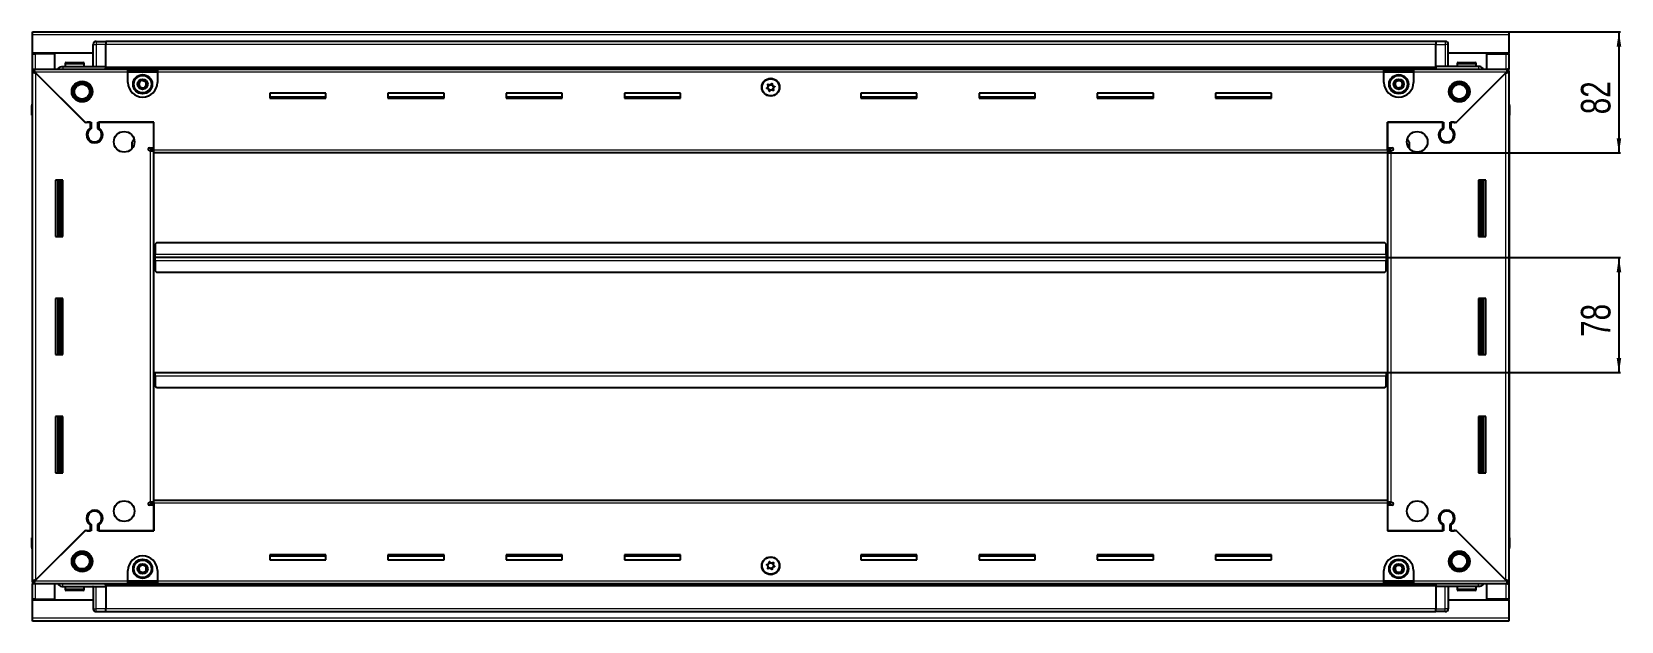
# Model space of a CAD drawing. Header units: millimetres. Extents: x 1415 to 5720, y -1019 to 1530.
# Drawn here: x 4644 to 5720, y 977 to 1376 of the extents above; entities that cross this region are included whole.
import ezdxf

# ---------------------------------------------------------------- set-up
doc = ezdxf.new("R2010")
doc.units = ezdxf.units.MM
doc.layers.add('FORMAT', color=7, linetype='Continuous')
doc.styles.add('SLDTEXTSTYLE0', font='TXT', dxfattribs={"width": 0.75})
doc.dimstyles.new('SLDDIMSTYLE0', dxfattribs={"dimtxt": 20, "dimasz": 10, "dimexe": 0, "dimexo": 0.0625, "dimgap": 5, "dimtad": 2, "dimdec": 1, "dimrnd": 1e-09, "dimzin": 12, "dimdsep": 46, "dimtxsty": 'SLDTEXTSTYLE0', "dimsah": 1, "dimcen": 0.09, "dimadec": 0, "dimazin": 3, "dimtfac": 1, "dimtofl": 0, "dimtmove": 0, "dimatfit": 3, "dimfxl": 0, "dimfrac": 2, "dimtolj": 1, "dimtzin": 12, "dimarcsym": 0})

# ---------------------------------------------------------------- blocks, each defined once
blk = doc.blocks.new('_D_6')
at = {"layer": 'FORMAT'}
for p, q in [((5643.6, 1375.8), (5719.1, 1375.8)), ((5718.1, 1375.8), (5718.1, 1293.8)), ((5561.6, 1293.8), (5719.1, 1293.8))]:
    blk.add_line(p, q, dxfattribs=at)
for points in [[(5718.1, 1375.8), (5716.6, 1365.8), (5719.7, 1365.8)], [(5718.1, 1293.8), (5719.7, 1303.8), (5716.6, 1303.8)]]:
    blk.add_solid(points, dxfattribs=at)
at = {"layer": 'FORMAT', "insert": (5692.4, 1320), "char_height": 20, "attachment_point": 1, "rotation": 90, "style": 'SLDTEXTSTYLE0'}
blk.add_mtext('82', dxfattribs=at)
blk = doc.blocks.new('_D_7')
at = {"layer": 'FORMAT'}
for p, q in [((5560.6, 1223.1), (5719.1, 1223.1)), ((5718.1, 1223.1), (5718.1, 1145.1)), ((5560.6, 1145.1), (5719.1, 1145.1))]:
    blk.add_line(p, q, dxfattribs=at)
for points in [[(5718.1, 1223.1), (5716.6, 1213.1), (5719.7, 1213.1)], [(5718.1, 1145.1), (5719.7, 1155.1), (5716.6, 1155.1)]]:
    blk.add_solid(points, dxfattribs=at)
at = {"layer": 'FORMAT', "insert": (5692.4, 1169.3), "char_height": 20, "attachment_point": 1, "rotation": 90, "style": 'SLDTEXTSTYLE0'}
blk.add_mtext('78', dxfattribs=at)

msp = doc.modelspace()

# ---------------------------------------------------------------- linework, layer by layer
at = {"color": 7, "linetype": 'Continuous', "lineweight": 25}
for p, q in [((4644.63, 1373.72), (4644.63, 1375.82)), ((4644.63, 1375.82), (5643.63, 1375.82)), ((4644.63, 1361.32), (4644.63, 1373.72)), ((4685.63, 1352.32), (4685.63, 1367.32)), ((4686.31, 1368.82), (4686.31, 1368.82)), ((4687.63, 1369.32), (4694.13, 1369.32)), ((4687.63, 1369.32), (4694.13, 1369.32)), ((4694.13, 1369.32), (4694.13, 1369.32)), ((4694.13, 1369.32), (4694.13, 1369.32)), ((4694.13, 1369.32), (4694.13, 1367.32)), ((5594.13, 1369.17), (4694.13, 1369.17)), ((4694.13, 1352.32), (4694.13, 1367.32)), ((5594.13, 1369.32), (5594.13, 1369.32)), ((5600.63, 1369.32), (5594.13, 1369.32)), ((5600.63, 1369.32), (5594.13, 1369.32)), ((5594.13, 1369.32), (5594.13, 1367.32)), ((5594.13, 1352.32), (5594.13, 1367.32)), ((5602.63, 1367.32), (5602.63, 1367.32)), ((5602.63, 1352.32), (5602.63, 1367.32)), ((5643.63, 1375.82), (5643.63, 1373.72)), ((5643.63, 1373.72), (5643.63, 1361.32)), ((4685.63, 1361.32), (4644.63, 1361.32)), ((4644.63, 1360.82), (4644.63, 1361.32)), ((4644.63, 1360.82), (4646.73, 1360.82)), ((4644.63, 1350.57), (4644.63, 1360.82)), ((4646.13, 1360.82), (4646.13, 1361.32)), ((4659.63, 1360.82), (4646.73, 1360.82)), ((4659.63, 1350.57), (4659.63, 1360.82)), ((5643.63, 1361.32), (5602.63, 1361.32)), ((5628.63, 1360.82), (5641.53, 1360.82)), ((5628.63, 1350.57), (5628.63, 1360.82)), ((5641.53, 1360.82), (5643.63, 1360.82)), ((5642.13, 1360.82), (5642.13, 1361.32)), ((5643.63, 1360.82), (5643.63, 1361.32)), ((5643.63, 1360.82), (5643.63, 1350.57)), ((4644.63, 1349.07), (4644.63, 1350.57)), ((4644.63, 1350.57), (4645.63, 1350.57)), ((4644.63, 1348.57), (4644.63, 1349.07)), ((4644.63, 1349.07), (4645.63, 1349.07)), ((4644.63, 1004.07), (4644.63, 1348.57)), ((4646.13, 1348.57), (4644.63, 1348.57)), ((4645.63, 1349.07), (4645.63, 1350.57)), ((4645.63, 1350.57), (4709.13, 1350.57)), ((4646.23, 1348.47), (4680.13, 1314.57)), ((4680.83, 1313.87), (4646.73, 1347.97)), ((4665.13, 1352.32), (4694.13, 1352.32)), ((4666.63, 1354.22), (4666.63, 1352.32)), ((4667.43, 1355.02), (4678.83, 1355.02)), ((4679.63, 1352.32), (4679.63, 1354.22)), ((4694.06, 1350.57), (4694.13, 1352.29)), ((4694.13, 1352.32), (4694.13, 1351.82)), ((4694.13, 1351.17), (5594.13, 1351.17)), ((4709.13, 1348.47), (4709.13, 1350.57)), ((4709.13, 1350.57), (4729.13, 1350.57)), ((4709.13, 1349.07), (4729.13, 1349.07)), ((4709.13, 1341.57), (4709.13, 1348.47)), ((4729.13, 1350.57), (5559.13, 1350.57)), ((4729.13, 1350.57), (4729.13, 1348.47)), ((4729.13, 1348.47), (4729.13, 1341.57)), ((5559.13, 1348.47), (5559.13, 1350.57)), ((5559.13, 1350.57), (5579.13, 1350.57)), ((5559.13, 1349.07), (5579.13, 1349.07)), ((5559.13, 1341.57), (5559.13, 1348.47)), ((5579.13, 1350.57), (5579.13, 1348.47)), ((5579.13, 1350.57), (5642.63, 1350.57)), ((5579.13, 1348.47), (5579.13, 1341.57)), ((5623.13, 1352.32), (5594.13, 1352.32)), ((5594.13, 1352.32), (5594.13, 1351.82)), ((5594.13, 1352.29), (5594.21, 1350.57)), ((5641.53, 1347.97), (5607.43, 1313.87)), ((5608.13, 1314.57), (5642.03, 1348.47)), ((5608.63, 1354.22), (5608.63, 1352.32)), ((5609.43, 1355.02), (5620.83, 1355.02)), ((5621.63, 1352.32), (5621.63, 1354.22)), ((5642.13, 1348.57), (5643.63, 1348.57)), ((5642.63, 1349.07), (5642.63, 1350.57)), ((5642.63, 1350.57), (5643.63, 1350.57)), ((5642.63, 1349.07), (5643.63, 1349.07)), ((5643.63, 1349.07), (5643.63, 1350.57)), ((5643.63, 1349.07), (5643.63, 1348.57)), ((5643.63, 1348.57), (5643.63, 1004.07)), ((4843.13, 1334.32), (4805.13, 1334.32)), ((4805.13, 1334.32), (4805.13, 1330.82)), ((4843.13, 1330.82), (4843.13, 1334.32)), ((4923.13, 1334.32), (4885.13, 1334.32)), ((4885.13, 1334.32), (4885.13, 1330.82)), ((4923.13, 1330.82), (4923.13, 1334.32)), ((5003.13, 1334.32), (4965.13, 1334.32)), ((4965.13, 1334.32), (4965.13, 1330.82)), ((5003.13, 1330.82), (5003.13, 1334.32)), ((5083.13, 1334.32), (5045.13, 1334.32)), ((5045.13, 1334.32), (5045.13, 1330.82)), ((5083.13, 1330.82), (5083.13, 1334.32)), ((5243.13, 1334.32), (5205.13, 1334.32)), ((5205.13, 1334.32), (5205.13, 1330.82)), ((5243.13, 1330.82), (5243.13, 1334.32)), ((5323.13, 1334.32), (5285.13, 1334.32)), ((5285.13, 1334.32), (5285.13, 1330.82)), ((5323.13, 1330.82), (5323.13, 1334.32)), ((5403.13, 1334.32), (5365.13, 1334.32)), ((5365.13, 1334.32), (5365.13, 1330.82)), ((5403.13, 1330.82), (5403.13, 1334.32)), ((5483.13, 1334.32), (5445.13, 1334.32)), ((5445.13, 1334.32), (5445.13, 1330.82)), ((5483.13, 1330.82), (5483.13, 1334.32)), ((4644.13, 1325.82), (4644.13, 1319.32)), ((4644.13, 1319.32), (4644.13, 1325.82)), ((4843.13, 1331.57), (4805.13, 1331.57)), ((4805.13, 1330.82), (4843.13, 1330.82)), ((4923.13, 1331.57), (4885.13, 1331.57)), ((4885.13, 1330.82), (4923.13, 1330.82)), ((5003.13, 1331.57), (4965.13, 1331.57)), ((4965.13, 1330.82), (5003.13, 1330.82)), ((5083.13, 1331.57), (5045.13, 1331.57)), ((5045.13, 1330.82), (5083.13, 1330.82)), ((5243.13, 1331.57), (5205.13, 1331.57)), ((5205.13, 1330.82), (5243.13, 1330.82)), ((5323.13, 1331.57), (5285.13, 1331.57)), ((5285.13, 1330.82), (5323.13, 1330.82)), ((5403.13, 1331.57), (5365.13, 1331.57)), ((5365.13, 1330.82), (5403.13, 1330.82)), ((5483.13, 1331.57), (5445.13, 1331.57)), ((5445.13, 1330.82), (5483.13, 1330.82)), ((5643.63, 1327.15), (5643.63, 1327.15)), ((5644.13, 1325.82), (5644.13, 1319.32)), ((5644.13, 1319.32), (5644.13, 1325.82)), ((4644.13, 1319.32), (4644.13, 1319.32)), ((4644.63, 1319.32), (4644.13, 1319.32)), ((4644.28, 1319.32), (4644.28, 1033.32)), ((4680.13, 1314.57), (4684.33, 1314.57)), ((4681.53, 1314.57), (4680.83, 1313.87)), ((4683.63, 1314.57), (4681.53, 1314.57)), ((4683.63, 1314.57), (4683.63, 1310.68)), ((4684.33, 1314.57), (4684.33, 1310.29)), ((4688.93, 1314.57), (4726.63, 1314.57)), ((4688.93, 1310.29), (4688.93, 1314.57)), ((4689.63, 1310.68), (4689.63, 1314.57)), ((4726.63, 1314.57), (4689.63, 1314.57)), ((4726.63, 1297.32), (4726.63, 1314.57)), ((4726.63, 1295.92), (4726.63, 1314.57)), ((5561.63, 1314.57), (5561.63, 1297.32)), ((5598.63, 1314.57), (5561.63, 1314.57)), ((5561.63, 1314.57), (5599.33, 1314.57)), ((5561.63, 1295.92), (5561.63, 1314.57)), ((5598.63, 1314.57), (5598.63, 1310.68)), ((5599.33, 1314.57), (5599.33, 1310.29)), ((5603.93, 1314.57), (5608.13, 1314.57)), ((5603.93, 1310.29), (5603.93, 1314.57)), ((5606.73, 1314.57), (5604.63, 1314.57)), ((5604.63, 1310.68), (5604.63, 1314.57)), ((5607.43, 1313.87), (5606.73, 1314.57)), ((5643.63, 1319.32), (5644.13, 1319.32)), ((5643.98, 1033.32), (5643.98, 1319.32)), ((5644.13, 1319.32), (5644.13, 1319.32)), ((5644.13, 1319.32), (5644.13, 1319.32)), ((4684.63, 1301.71), (4684.63, 1300.95)), ((4713.37, 1303.22), (4712.13, 1301.07)), ((5576.13, 1301.07), (5574.89, 1303.22)), ((5603.63, 1301.71), (5603.63, 1300.95)), ((4712.13, 1296.99), (4712.13, 1301.07)), ((4723.78, 1297.32), (4726.63, 1297.32)), ((4724.53, 1295.32), (4723.78, 1295.32)), ((4724.53, 1295.32), (4726.63, 1295.32)), ((4726.63, 1296.32), (4724.63, 1296.32)), ((4724.63, 1296.32), (4724.63, 1295.32)), ((4726.63, 1293.82), (4726.63, 1295.92)), ((4726.63, 1058.82), (4726.63, 1293.82)), ((5561.63, 1293.82), (4726.63, 1293.82)), ((5561.63, 1297.32), (5564.48, 1297.32)), ((5563.63, 1296.32), (5561.63, 1296.32)), ((5561.63, 1295.92), (5561.63, 1293.82)), ((5561.63, 1295.32), (5563.73, 1295.32)), ((5561.63, 1293.82), (5561.63, 1058.82)), ((5563.63, 1295.32), (5563.63, 1296.32)), ((5564.48, 1295.32), (5563.73, 1295.32)), ((5576.13, 1301.07), (5576.13, 1296.99)), ((4665.13, 1275.32), (4660.13, 1275.32)), ((4660.13, 1275.32), (4660.13, 1237.32)), ((4662.28, 1237.32), (4662.28, 1275.32)), ((4664.08, 1237.32), (4664.08, 1275.32)), ((4664.11, 1237.32), (4664.11, 1275.32)), ((4665.13, 1237.32), (4665.13, 1275.32)), ((5623.13, 1275.32), (5623.13, 1237.32)), ((5628.13, 1275.32), (5623.13, 1275.32)), ((5624.16, 1275.32), (5624.16, 1237.32)), ((5624.19, 1275.32), (5624.19, 1237.32)), ((5625.98, 1275.32), (5625.98, 1237.32)), ((5628.13, 1237.32), (5628.13, 1275.32)), ((4660.13, 1237.32), (4665.13, 1237.32)), ((5623.13, 1237.32), (5628.13, 1237.32)), ((4728.63, 1233.07), (4727.63, 1232.07)), ((4727.63, 1232.07), (4727.63, 1225.17)), ((5559.63, 1233.07), (4728.63, 1233.07)), ((5560.63, 1232.07), (5559.63, 1233.07)), ((5560.63, 1225.17), (5560.63, 1232.07)), ((4727.38, 1223.07), (4726.63, 1223.07)), ((4727.63, 1225.92), (4727.38, 1225.92)), ((4727.38, 1225.92), (4727.38, 1223.07)), ((4727.38, 1223.07), (4727.38, 1220.22)), ((4727.38, 1220.22), (4727.63, 1220.22)), ((4727.63, 1223.07), (4727.63, 1225.17)), ((5560.63, 1223.07), (4727.63, 1223.07)), ((4727.63, 1220.97), (4727.63, 1223.07)), ((4727.63, 1220.97), (4727.63, 1214.07)), ((5560.88, 1225.92), (5560.63, 1225.92)), ((5560.63, 1225.17), (5560.63, 1223.07)), ((5560.63, 1223.07), (5560.63, 1220.97)), ((5560.63, 1214.07), (5560.63, 1220.97)), ((5560.63, 1220.22), (5560.88, 1220.22)), ((5560.88, 1223.07), (5560.88, 1225.92)), ((5561.63, 1223.07), (5560.88, 1223.07)), ((5560.88, 1220.22), (5560.88, 1223.07)), ((4727.63, 1214.07), (4728.63, 1213.07)), ((4728.63, 1213.07), (5559.63, 1213.07)), ((5559.63, 1213.07), (5560.63, 1214.07)), ((4665.13, 1195.32), (4660.13, 1195.32)), ((4660.13, 1195.32), (4660.13, 1157.32)), ((4662.28, 1157.32), (4662.28, 1195.32)), ((4664.08, 1157.32), (4664.08, 1195.32)), ((4664.11, 1157.32), (4664.11, 1195.32)), ((4665.13, 1157.32), (4665.13, 1195.32)), ((5623.13, 1195.32), (5623.13, 1157.32)), ((5628.13, 1195.32), (5623.13, 1195.32)), ((5624.16, 1195.32), (5624.16, 1157.32)), ((5624.19, 1195.32), (5624.19, 1157.32)), ((5625.98, 1195.32), (5625.98, 1157.32)), ((5628.13, 1157.32), (5628.13, 1195.32)), ((4660.13, 1157.32), (4665.13, 1157.32)), ((5623.13, 1157.32), (5628.13, 1157.32)), ((4726.63, 1145.12), (4727.38, 1145.12)), ((4727.38, 1145.12), (4727.38, 1142.27)), ((4727.38, 1142.27), (4727.63, 1142.27)), ((4727.63, 1145.12), (5560.63, 1145.12)), ((4727.63, 1143.02), (4727.63, 1145.12)), ((4727.63, 1143.02), (4727.63, 1136.12)), ((5560.63, 1145.12), (5560.63, 1143.02)), ((5560.63, 1136.12), (5560.63, 1143.02)), ((5560.63, 1142.27), (5560.88, 1142.27)), ((5560.88, 1142.27), (5560.88, 1145.12)), ((5560.88, 1145.12), (5561.63, 1145.12)), ((4727.63, 1136.12), (4728.63, 1135.12)), ((4728.63, 1135.12), (5559.63, 1135.12)), ((5559.63, 1135.12), (5560.63, 1136.12)), ((4665.13, 1115.32), (4660.13, 1115.32)), ((4660.13, 1115.32), (4660.13, 1077.32)), ((4662.28, 1077.32), (4662.28, 1115.32)), ((4664.08, 1077.32), (4664.08, 1115.32)), ((4664.11, 1077.32), (4664.11, 1115.32)), ((4665.13, 1077.32), (4665.13, 1115.32)), ((5623.13, 1115.32), (5623.13, 1077.32)), ((5628.13, 1115.32), (5623.13, 1115.32)), ((5624.16, 1115.32), (5624.16, 1077.32)), ((5624.19, 1115.32), (5624.19, 1077.32)), ((5625.98, 1115.32), (5625.98, 1077.32)), ((5628.13, 1077.32), (5628.13, 1115.32)), ((4660.13, 1077.32), (4665.13, 1077.32)), ((5623.13, 1077.32), (5628.13, 1077.32)), ((4723.78, 1057.32), (4724.53, 1057.32)), ((4726.63, 1055.32), (4723.78, 1055.32)), ((4726.63, 1057.32), (4724.53, 1057.32)), ((4724.63, 1057.32), (4724.63, 1056.32)), ((4724.63, 1056.32), (4726.63, 1056.32)), ((4726.63, 1056.72), (4726.63, 1058.82)), ((4726.63, 1058.82), (5561.63, 1058.82)), ((4726.63, 1056.72), (4726.63, 1038.07)), ((4726.63, 1038.07), (4726.63, 1055.32)), ((5561.63, 1058.82), (5561.63, 1056.72)), ((5563.73, 1057.32), (5561.63, 1057.32)), ((5561.63, 1056.72), (5561.63, 1038.07)), ((5561.63, 1056.32), (5563.63, 1056.32)), ((5561.63, 1055.32), (5561.63, 1038.07)), ((5564.48, 1055.32), (5561.63, 1055.32)), ((5563.63, 1056.32), (5563.63, 1057.32)), ((5563.73, 1057.32), (5564.48, 1057.32)), ((4684.63, 1051.7), (4684.63, 1050.94)), ((5603.63, 1051.7), (5603.63, 1050.94)), ((4644.13, 1033.32), (4644.13, 1033.32)), ((4644.13, 1026.82), (4644.13, 1033.32)), ((4644.13, 1033.32), (4644.13, 1033.32)), ((4644.13, 1033.32), (4644.13, 1026.82)), ((4644.63, 1033.32), (4644.13, 1033.32)), ((4680.13, 1038.07), (4646.23, 1004.17)), ((4646.73, 1004.67), (4680.83, 1038.77)), ((4684.33, 1038.07), (4680.13, 1038.07)), ((4680.83, 1038.77), (4681.53, 1038.07)), ((4681.53, 1038.07), (4683.63, 1038.07)), ((4683.63, 1041.96), (4683.63, 1038.07)), ((4684.33, 1042.36), (4684.33, 1038.07)), ((4688.93, 1038.07), (4688.93, 1042.36)), ((4726.63, 1038.07), (4688.93, 1038.07)), ((4689.63, 1038.07), (4689.63, 1041.96)), ((4689.63, 1038.07), (4726.63, 1038.07)), ((5561.63, 1038.07), (5598.63, 1038.07)), ((5599.33, 1038.07), (5561.63, 1038.07)), ((5598.63, 1041.96), (5598.63, 1038.07)), ((5599.33, 1042.36), (5599.33, 1038.07)), ((5603.93, 1038.07), (5603.93, 1042.36)), ((5608.13, 1038.07), (5603.93, 1038.07)), ((5604.63, 1038.07), (5604.63, 1041.96)), ((5604.63, 1038.07), (5606.73, 1038.07)), ((5606.73, 1038.07), (5607.43, 1038.77)), ((5607.43, 1038.77), (5641.53, 1004.67)), ((5642.03, 1004.17), (5608.13, 1038.07)), ((5643.63, 1033.32), (5644.13, 1033.32)), ((5644.13, 1033.32), (5644.13, 1033.32)), ((5644.13, 1026.82), (5644.13, 1033.32)), ((5644.13, 1033.32), (5644.13, 1026.82)), ((4644.63, 1025.5), (4644.63, 1025.5)), ((4843.13, 1021.82), (4805.13, 1021.82)), ((4805.13, 1021.82), (4805.13, 1018.32)), ((4843.13, 1018.32), (4843.13, 1021.82)), ((4923.13, 1021.82), (4885.13, 1021.82)), ((4885.13, 1021.82), (4885.13, 1018.32)), ((4923.13, 1018.32), (4923.13, 1021.82)), ((5003.13, 1021.82), (4965.13, 1021.82)), ((4965.13, 1021.82), (4965.13, 1018.32)), ((5003.13, 1018.32), (5003.13, 1021.82)), ((5083.13, 1021.82), (5045.13, 1021.82)), ((5045.13, 1021.82), (5045.13, 1018.32)), ((5083.13, 1018.32), (5083.13, 1021.82)), ((5243.13, 1021.82), (5205.13, 1021.82)), ((5205.13, 1021.82), (5205.13, 1018.32)), ((5243.13, 1018.32), (5243.13, 1021.82)), ((5323.13, 1021.82), (5285.13, 1021.82)), ((5285.13, 1021.82), (5285.13, 1018.32)), ((5323.13, 1018.32), (5323.13, 1021.82)), ((5403.13, 1021.82), (5365.13, 1021.82)), ((5365.13, 1021.82), (5365.13, 1018.32)), ((5403.13, 1018.32), (5403.13, 1021.82)), ((5483.13, 1021.82), (5445.13, 1021.82)), ((5445.13, 1021.82), (5445.13, 1018.32)), ((5483.13, 1018.32), (5483.13, 1021.82)), ((4709.13, 1004.17), (4709.13, 1011.07)), ((4729.13, 1011.07), (4729.13, 1004.17)), ((4805.13, 1021.07), (4843.13, 1021.07)), ((4805.13, 1018.32), (4843.13, 1018.32)), ((4885.13, 1021.07), (4923.13, 1021.07)), ((4885.13, 1018.32), (4923.13, 1018.32)), ((4965.13, 1021.07), (5003.13, 1021.07)), ((4965.13, 1018.32), (5003.13, 1018.32)), ((5045.13, 1021.07), (5083.13, 1021.07)), ((5045.13, 1018.32), (5083.13, 1018.32)), ((5205.13, 1021.07), (5243.13, 1021.07)), ((5205.13, 1018.32), (5243.13, 1018.32)), ((5285.13, 1021.07), (5323.13, 1021.07)), ((5285.13, 1018.32), (5323.13, 1018.32)), ((5365.13, 1021.07), (5403.13, 1021.07)), ((5365.13, 1018.32), (5403.13, 1018.32)), ((5445.13, 1021.07), (5483.13, 1021.07)), ((5445.13, 1018.32), (5483.13, 1018.32)), ((5559.13, 1004.17), (5559.13, 1011.07)), ((5579.13, 1011.07), (5579.13, 1004.17)), ((4644.63, 1003.57), (4644.63, 1004.07)), ((4646.13, 1004.07), (4644.63, 1004.07)), ((4644.63, 1003.57), (4644.63, 1002.07)), ((4645.63, 1003.57), (4644.63, 1003.57)), ((4644.63, 991.82), (4644.63, 1002.07)), ((4645.63, 1002.07), (4644.63, 1002.07)), ((4645.63, 1003.57), (4645.63, 1002.07)), ((4709.13, 1002.07), (4645.63, 1002.07)), ((4659.63, 991.82), (4659.63, 1002.07)), ((4665.13, 1000.32), (4694.13, 1000.32)), ((4666.63, 1000.32), (4666.63, 998.42)), ((4679.63, 998.42), (4679.63, 1000.32)), ((4685.63, 1000.32), (4685.63, 985.32)), ((4694.13, 1000.36), (4694.06, 1002.07)), ((5594.13, 1001.47), (4694.13, 1001.47)), ((4694.13, 1000.32), (4694.13, 1000.82)), ((4694.13, 1000.32), (4694.13, 985.32)), ((4709.13, 1002.07), (4709.13, 1004.17)), ((4729.13, 1003.57), (4709.13, 1003.57)), ((4729.13, 1002.07), (4709.13, 1002.07)), ((4729.13, 1004.17), (4729.13, 1002.07)), ((5559.13, 1002.07), (4729.13, 1002.07)), ((5559.13, 1002.07), (5559.13, 1004.17)), ((5579.13, 1003.57), (5559.13, 1003.57)), ((5579.13, 1002.07), (5559.13, 1002.07)), ((5579.13, 1004.17), (5579.13, 1002.07)), ((5642.63, 1002.07), (5579.13, 1002.07)), ((5594.21, 1002.07), (5594.13, 1000.36)), ((5594.13, 1000.32), (5594.13, 1000.82)), ((5623.13, 1000.32), (5594.13, 1000.32)), ((5594.13, 1000.32), (5594.13, 985.32)), ((5602.63, 1000.32), (5602.63, 985.32)), ((5608.63, 1000.32), (5608.63, 998.42)), ((5621.63, 998.42), (5621.63, 1000.32)), ((5628.63, 991.82), (5628.63, 1002.07)), ((5642.13, 1004.07), (5643.63, 1004.07)), ((5642.63, 1003.57), (5642.63, 1002.07)), ((5643.63, 1003.57), (5642.63, 1003.57)), ((5643.63, 1002.07), (5642.63, 1002.07)), ((5643.63, 1004.07), (5643.63, 1003.57)), ((5643.63, 1003.57), (5643.63, 1002.07)), ((5643.63, 1002.07), (5643.63, 991.82)), ((4646.73, 991.82), (4644.63, 991.82)), ((4644.63, 991.32), (4644.63, 991.82)), ((4644.63, 978.92), (4644.63, 991.32)), ((4644.63, 991.32), (4685.63, 991.32)), ((4646.13, 991.32), (4646.13, 991.82)), ((4646.73, 991.82), (4659.63, 991.82)), ((4671.21, 997.62), (4667.43, 997.62)), ((4678.83, 997.62), (4671.21, 997.62)), ((5602.63, 991.32), (5643.63, 991.32)), ((5616.43, 997.62), (5609.43, 997.62)), ((5620.83, 997.62), (5616.43, 997.62)), ((5641.53, 991.82), (5628.63, 991.82)), ((5643.63, 991.82), (5641.53, 991.82)), ((5642.13, 991.32), (5642.13, 991.82)), ((5643.63, 991.32), (5643.63, 991.82)), ((5643.63, 991.32), (5643.63, 978.92)), ((4644.63, 976.82), (4644.63, 978.92)), ((4685.63, 985.32), (4685.63, 985.32)), ((4687.63, 983.32), (4694.13, 983.32)), ((4687.63, 983.32), (4694.13, 983.32)), ((4694.13, 983.32), (4694.13, 985.32)), ((4694.13, 983.47), (5594.13, 983.47)), ((4694.13, 983.32), (4694.13, 983.32)), ((5594.13, 983.32), (5594.13, 985.32)), ((5600.63, 983.32), (5594.13, 983.32)), ((5594.13, 983.32), (5594.13, 983.32)), ((5594.13, 983.32), (5594.13, 983.32)), ((5600.63, 983.32), (5594.13, 983.32)), ((5601.96, 983.82), (5601.96, 983.82)), ((5643.63, 978.92), (5643.63, 976.82)), ((5643.63, 976.82), (4644.63, 976.82))]:
    msp.add_line(p, q, dxfattribs=at)
at = {"color": 8, "linetype": 'Continuous', "lineweight": 18}
for p, q in [((5643.63, 1373.72), (4644.63, 1373.72)), ((4685.63, 1367.32), (4687.63, 1367.32)), ((4687.63, 1369.32), (4687.63, 1367.32)), ((4687.63, 1367.32), (4687.63, 1352.32)), ((4694.13, 1367.32), (4687.63, 1367.32)), ((5594.13, 1367.17), (4694.13, 1367.17)), ((5594.13, 1367.32), (5600.63, 1367.32)), ((5600.63, 1369.32), (5600.63, 1367.32)), ((5602.63, 1367.32), (5600.63, 1367.32)), ((5600.63, 1367.32), (5600.63, 1352.32)), ((4646.73, 1360.82), (4646.73, 1361.32)), ((4646.73, 1350.57), (4646.73, 1360.82)), ((5641.53, 1361.32), (5641.53, 1360.82)), ((5641.53, 1360.82), (5641.53, 1350.57)), ((4709.13, 1348.47), (4646.23, 1348.47)), ((4646.73, 1347.97), (4646.73, 1004.67)), ((4666.63, 1354.22), (4679.63, 1354.22)), ((5594.13, 1351.82), (4694.13, 1351.82)), ((5594.13, 1350.59), (4694.13, 1350.59)), ((4709.13, 1348.47), (4729.13, 1348.47)), ((5559.13, 1348.47), (4729.13, 1348.47)), ((5559.13, 1348.47), (5579.13, 1348.47)), ((5642.03, 1348.47), (5579.13, 1348.47)), ((5608.63, 1354.22), (5621.63, 1354.22)), ((5641.53, 1004.67), (5641.53, 1347.97)), ((4644.63, 1325.82), (4644.13, 1325.82)), ((5643.63, 1325.82), (5644.13, 1325.82)), ((4724.53, 1057.32), (4724.53, 1295.32)), ((4726.63, 1295.92), (5561.63, 1295.92)), ((5563.73, 1295.32), (5563.73, 1057.32)), ((4661.63, 1275.32), (4661.63, 1237.32)), ((4662.87, 1275.32), (4662.87, 1237.32)), ((5625.4, 1237.32), (5625.4, 1275.32)), ((5626.63, 1237.32), (5626.63, 1275.32)), ((5560.63, 1225.17), (4727.63, 1225.17)), ((4727.63, 1220.97), (5560.63, 1220.97)), ((4661.63, 1195.32), (4661.63, 1157.32)), ((4662.87, 1195.32), (4662.87, 1157.32)), ((5625.4, 1157.32), (5625.4, 1195.32)), ((5626.63, 1157.32), (5626.63, 1195.32)), ((4727.63, 1143.02), (5560.63, 1143.02)), ((4661.63, 1115.32), (4661.63, 1077.32)), ((4662.87, 1115.32), (4662.87, 1077.32)), ((5625.4, 1077.32), (5625.4, 1115.32)), ((5626.63, 1077.32), (5626.63, 1115.32)), ((5561.63, 1056.72), (4726.63, 1056.72)), ((4644.63, 1026.82), (4644.13, 1026.82)), ((5643.63, 1026.82), (5644.13, 1026.82)), ((4646.23, 1004.17), (4709.13, 1004.17)), ((4646.73, 991.82), (4646.73, 1002.07)), ((4687.63, 985.32), (4687.63, 1000.32)), ((4694.13, 1002.06), (5594.13, 1002.06)), ((4694.13, 1000.82), (5594.13, 1000.82)), ((4729.13, 1004.17), (4709.13, 1004.17)), ((4729.13, 1004.17), (5559.13, 1004.17)), ((5579.13, 1004.17), (5559.13, 1004.17)), ((5579.13, 1004.17), (5642.03, 1004.17)), ((5600.63, 985.32), (5600.63, 1000.32)), ((5641.53, 1002.07), (5641.53, 991.82)), ((4646.73, 991.32), (4646.73, 991.82)), ((4670.94, 998.42), (4666.63, 998.42)), ((4679.63, 998.42), (4670.94, 998.42)), ((5616.61, 998.42), (5608.63, 998.42)), ((5621.63, 998.42), (5616.61, 998.42)), ((5641.53, 991.82), (5641.53, 991.32)), ((5643.63, 978.92), (4644.63, 978.92)), ((4685.63, 985.32), (4687.63, 985.32)), ((4687.63, 983.32), (4687.63, 985.32)), ((4694.13, 985.32), (4687.63, 985.32)), ((4694.13, 985.47), (5594.13, 985.47)), ((5594.13, 985.32), (5600.63, 985.32)), ((5602.63, 985.32), (5600.63, 985.32)), ((5600.63, 983.32), (5600.63, 985.32))]:
    msp.add_line(p, q, dxfattribs=at)
at = {"color": 7, "linetype": 'Continuous', "lineweight": 25}
for centre, radius in [((4719.13, 1340.32), 6.5), ((5569.13, 1340.32), 6.5), ((4678.13, 1335.32), 7), ((4678.13, 1335.32), 6.02), ((4678.13, 1335.32), 5.1), ((4719.13, 1340.32), 3.46), ((5144.13, 1338.32), 6), ((5144.13, 1338.17), 5.79), ((5144.13, 1338.17), 1.85), ((5569.13, 1340.32), 3.46), ((5610.13, 1335.32), 7), ((5610.13, 1335.32), 6.02), ((5610.13, 1335.32), 5.1), ((4706.63, 1301.32), 7), ((5581.63, 1301.32), 7), ((4706.63, 1051.32), 7), ((5581.63, 1051.32), 7), ((4678.13, 1017.32), 7), ((4678.13, 1017.32), 6.02), ((4678.13, 1017.32), 5.1), ((5610.13, 1017.32), 7), ((5610.13, 1017.32), 6.02), ((5610.13, 1017.32), 5.1), ((4719.13, 1012.32), 6.5), ((4719.13, 1012.32), 3.46), ((5144.13, 1014.32), 6), ((5144.13, 1014.47), 5.79), ((5144.13, 1014.47), 1.85), ((5569.13, 1012.32), 6.5), ((5569.13, 1012.32), 3.46)]:
    msp.add_circle(centre, radius, dxfattribs=at)
at = {"color": 8, "linetype": 'Continuous', "lineweight": 18}
for centre in [(4719.13, 1340.32), (5569.13, 1340.32), (4719.13, 1012.32), (5569.13, 1012.32)]:
    msp.add_circle(centre, 5.7, dxfattribs=at)
at = {"color": 7, "linetype": 'Continuous', "lineweight": 25}
for centre, radius, start, end in [((4687.63, 1367.32), 2, 90, 180), ((4687.63, 1367.32), 2, 90, 131.40962), ((5600.63, 1367.32), 2, 0, 90), ((5600.63, 1367.32), 2, 0, 90), ((4667.43, 1354.22), 0.8, 90, 180), ((4678.83, 1354.22), 0.8, 0, 90), ((4685.43, 1352.52), 0.2, 270, 0), ((5602.83, 1352.52), 0.2, 180, 270), ((5609.43, 1354.22), 0.8, 90, 180), ((5620.83, 1354.22), 0.8, 0, 90), ((4719.13, 1341.57), 10, 180, 270), ((4719.13, 1340.32), 2.5, 134.01559, 194.01559), ((4719.13, 1340.32), 2.5, 194.01559, 254.01559), ((4719.13, 1340.32), 2.5, 74.01559, 134.01559), ((4719.13, 1340.32), 2.5, 254.01559, 314.01559), ((4719.13, 1341.57), 10, 270, 0), ((4719.13, 1340.32), 2.5, 14.01559, 74.01559), ((4719.13, 1340.32), 2.5, 314.01559, 14.01559), ((5569.13, 1341.57), 10, 180, 270), ((5569.13, 1340.32), 2.5, 160.11158, 220.11158), ((5569.13, 1340.32), 2.5, 100.11158, 160.11158), ((5569.13, 1340.32), 2.5, 220.11158, 280.11158), ((5569.13, 1340.32), 2.5, 40.11158, 100.11158), ((5569.13, 1341.57), 10, 270, 0), ((5569.13, 1340.32), 2.5, 280.11158, 340.11158), ((5569.13, 1340.32), 2.5, 340.11158, 40.11158), ((4646.13, 1325.82), 2, 138.59038, 180), ((5642.13, 1325.82), 2, 33.94202, 41.40962), ((5642.13, 1325.82), 2, 0, 41.39416), ((5642.13, 1325.82), 2, 360, 18.58003), ((4686.63, 1306.07), 5.5, 123.05573, 56.94427), ((4686.63, 1306.07), 4.8, 118.63099, 61.36901), ((5601.63, 1306.07), 5.5, 123.05573, 56.94427), ((5601.63, 1306.07), 4.8, 118.63099, 61.36901), ((4723.78, 1296.32), 1, 90, 270), ((5564.48, 1296.32), 1, 270, 90), ((4723.78, 1056.32), 1, 90, 270), ((5564.48, 1056.32), 1, 270, 90), ((4686.63, 1046.57), 5.5, 303.05573, 236.94427), ((4686.63, 1046.57), 4.8, 298.63099, 241.36901), ((5601.63, 1046.57), 5.5, 303.05573, 236.94427), ((5601.63, 1046.57), 4.8, 298.63099, 241.36901), ((4646.13, 1026.82), 2, 180, 221.39416), ((5642.13, 1026.82), 2, 318.59038, 0), ((4719.13, 1011.07), 10, 90, 180), ((4719.13, 1012.32), 2.5, 127.47401, 187.47401), ((4719.13, 1012.32), 2.5, 187.47401, 247.47401), ((4719.13, 1012.32), 2.5, 67.47401, 127.47401), ((4719.13, 1011.07), 10, 0, 90), ((4719.13, 1012.32), 2.5, 7.47401, 67.47401), ((4719.13, 1012.32), 2.5, 307.47401, 7.47401), ((5569.13, 1011.07), 10, 90, 180), ((5569.13, 1012.32), 2.5, 147.04236, 207.04236), ((5569.13, 1012.32), 2.5, 207.04236, 267.04236), ((5569.13, 1012.32), 2.5, 87.04236, 147.04236), ((5569.13, 1011.07), 10, 0, 90), ((5569.13, 1012.32), 2.5, 27.04236, 87.04236), ((5569.13, 1012.32), 2.5, 327.04236, 27.04236), ((4685.43, 1000.12), 0.2, 0, 90), ((4719.13, 1012.32), 2.5, 247.47401, 307.47401), ((5569.13, 1012.32), 2.5, 267.04236, 327.04236), ((5602.83, 1000.12), 0.2, 90, 180), ((4667.43, 998.42), 0.8, 180, 270), ((4678.83, 998.42), 0.8, 270, 0), ((5609.43, 998.42), 0.8, 180, 270), ((5620.83, 998.42), 0.8, 270, 0), ((4687.63, 985.32), 2, 180, 270), ((4687.63, 985.32), 2, 180, 270), ((5600.63, 985.32), 2, 270, 0), ((5600.63, 985.32), 2, 311.40962, 360)]:
    msp.add_arc(centre, radius, start, end, dxfattribs=at)
for points, knots in [([(4644.63, 1348.57), (4644.66, 1348.53), (4644.71, 1348.44), (4645.11, 1348.3), (4645.66, 1348.17), (4646.24, 1348.06), (4646.61, 1348), (4646.73, 1347.97)], [0, 0, 0, 0, 0.2302553, 0.4485219, 0.6667858, 0.8850496, 1, 1, 1, 1]), ([(4646.23, 1348.47), (4646.19, 1348.73), (4646.1, 1349.22), (4645.96, 1349.86), (4645.83, 1350.33), (4645.72, 1350.55), (4645.66, 1350.57), (4645.63, 1350.57)], [0, 0, 0, 0, 0.2302553, 0.4485219, 0.6667858, 0.8850496, 1, 1, 1, 1]), ([(4661.92, 1350.57), (4662.04, 1350.77), (4662.43, 1351.42), (4663.58, 1352.13), (4664.62, 1352.26), (4665.13, 1352.32)], [0, 0, 0, 0, 0.1822499, 0.5911249, 1, 1, 1, 1]), ([(4694.13, 1352.32), (4694.13, 1352.29), (4694.13, 1352.21), (4694.13, 1351.59), (4694.13, 1351.01), (4694.13, 1350.62), (4694.13, 1350.59)], [0, 0, 0, 0, 0.32427882, 0.64855764, 0.97283646, 1, 1, 1, 1]), ([(5594.13, 1352.32), (5594.13, 1352.29), (5594.13, 1352.21), (5594.13, 1351.59), (5594.13, 1351.01), (5594.13, 1350.62), (5594.13, 1350.59)], [0, 0, 0, 0, 0.3242788, 0.6485576, 0.9728365, 1, 1, 1, 1]), ([(5626.35, 1350.57), (5626.23, 1350.77), (5625.84, 1351.42), (5624.69, 1352.13), (5623.65, 1352.26), (5623.13, 1352.32)], [0, 0, 0, 0, 0.18224985, 0.59112493, 1, 1, 1, 1]), ([(5641.53, 1347.97), (5641.79, 1348.02), (5642.28, 1348.11), (5642.92, 1348.24), (5643.39, 1348.37), (5643.61, 1348.48), (5643.63, 1348.55), (5643.63, 1348.57)], [0, 0, 0, 0, 0.2302553, 0.4485219, 0.6667858, 0.8850496, 1, 1, 1, 1]), ([(5642.63, 1350.57), (5642.59, 1350.55), (5642.5, 1350.49), (5642.36, 1350.1), (5642.23, 1349.54), (5642.12, 1348.96), (5642.06, 1348.6), (5642.03, 1348.47)], [0, 0, 0, 0, 0.2302553, 0.4485219, 0.6667858, 0.8850496, 1, 1, 1, 1]), ([(4716.36, 1341.12), (4716.73, 1341.48), (4717.42, 1342.15), (4718.11, 1342.81), (4718.43, 1343.12)], [0, 0, 0, 0, 0.5346859, 1, 1, 1, 1]), ([(4717.06, 1338.32), (4716.97, 1338.65), (4716.77, 1339.45), (4716.53, 1340.42), (4716.39, 1341), (4716.36, 1341.12)], [0, 0, 0, 0, 0.3629006, 0.8668753, 1, 1, 1, 1]), ([(4719.83, 1337.52), (4719.34, 1337.66), (4718.41, 1337.93), (4717.49, 1338.19), (4717.06, 1338.32)], [0, 0, 0, 0, 0.53468586, 1, 1, 1, 1]), ([(4718.43, 1343.12), (4718.93, 1342.98), (4719.86, 1342.72), (4720.78, 1342.45), (4721.21, 1342.33)], [0, 0, 0, 0, 0.5346859, 1, 1, 1, 1]), ([(4721.91, 1339.53), (4721.54, 1339.17), (4720.84, 1338.5), (4720.15, 1337.83), (4719.83, 1337.52)], [0, 0, 0, 0, 0.5346859, 1, 1, 1, 1]), ([(4721.21, 1342.33), (4721.24, 1342.21), (4721.38, 1341.63), (4721.63, 1340.66), (4721.82, 1339.86), (4721.91, 1339.53)], [0, 0, 0, 0, 0.13312467, 0.63709944, 1, 1, 1, 1]), ([(5142.25, 1340.24), (5142.24, 1340.23), (5142.22, 1340.21), (5142.21, 1340.15), (5142.23, 1340.01), (5142.32, 1339.64), (5142.46, 1339.11), (5142.29, 1338.5), (5141.94, 1338.13), (5141.63, 1337.88), (5141.46, 1337.72), (5141.41, 1337.64), (5141.39, 1337.6), (5141.4, 1337.57), (5141.42, 1337.54), (5141.47, 1337.49), (5141.72, 1337.39), (5142.18, 1337.29), (5142.82, 1336.98), (5143.07, 1336.31), (5143.13, 1335.84), (5143.21, 1335.58), (5143.25, 1335.53), (5143.27, 1335.51), (5143.3, 1335.5), (5143.34, 1335.51), (5143.38, 1335.52), (5143.45, 1335.57), (5143.62, 1335.72), (5143.89, 1335.99), (5144.29, 1336.31), (5144.91, 1336.42), (5145.42, 1336.23), (5145.79, 1336.1), (5145.94, 1336.07), (5145.99, 1336.09), (5146.02, 1336.1), (5146.04, 1336.13), (5146.05, 1336.19), (5146.04, 1336.34), (5145.94, 1336.71), (5145.81, 1337.23), (5145.97, 1337.84), (5146.33, 1338.21), (5146.63, 1338.46), (5146.81, 1338.63), (5146.86, 1338.71), (5146.87, 1338.75), (5146.87, 1338.78), (5146.85, 1338.81), (5146.8, 1338.85), (5146.55, 1338.95), (5146.09, 1339.06), (5145.45, 1339.37), (5145.19, 1340.03), (5145.14, 1340.51), (5145.06, 1340.76), (5145.02, 1340.82), (5144.99, 1340.84), (5144.96, 1340.85), (5144.93, 1340.84), (5144.89, 1340.82), (5144.82, 1340.78), (5144.65, 1340.63), (5144.38, 1340.36), (5143.98, 1340.04), (5143.35, 1339.93), (5142.85, 1340.11), (5142.48, 1340.25), (5142.33, 1340.27), (5142.27, 1340.26), (5142.26, 1340.25), (5142.25, 1340.24)], [0, 0, 0, 0, 0.0020087, 0.00442, 0.0093647, 0.0255282, 0.0677053, 0.0957862, 0.1246456, 0.1503415, 0.1605194, 0.1633943, 0.1656965, 0.1672448, 0.1688741, 0.1707699, 0.1786058, 0.2119941, 0.2499945, 0.2879948, 0.3213831, 0.329219, 0.3311148, 0.3327441, 0.3342924, 0.3362166, 0.3385353, 0.3413178, 0.349662, 0.3753578, 0.4042173, 0.4322982, 0.4744753, 0.4906388, 0.4966691, 0.49844, 0.5, 0.5020087, 0.50442, 0.5093647, 0.5255282, 0.5677053, 0.5957862, 0.6246456, 0.6503415, 0.6605194, 0.6633943, 0.6656965, 0.6672448, 0.6688741, 0.6707699, 0.6786058, 0.7119941, 0.7499945, 0.7879948, 0.8213831, 0.829219, 0.8311148, 0.8327441, 0.8342924, 0.8362166, 0.8385353, 0.8413178, 0.849662, 0.8753578, 0.9042173, 0.9322982, 0.9744753, 0.9906388, 0.9966691, 0.99844, 1, 1, 1, 1]), ([(5566.29, 1339.82), (5566.33, 1339.93), (5566.54, 1340.5), (5566.88, 1341.43), (5567.16, 1342.21), (5567.27, 1342.53)], [0, 0, 0, 0, 0.1331247, 0.6370994, 1, 1, 1, 1]), ([(5568.15, 1337.61), (5567.82, 1338), (5567.2, 1338.74), (5566.58, 1339.48), (5566.29, 1339.82)], [0, 0, 0, 0, 0.5346859, 1, 1, 1, 1]), ([(5567.27, 1342.53), (5567.78, 1342.62), (5568.73, 1342.79), (5569.68, 1342.96), (5570.12, 1343.04)], [0, 0, 0, 0, 0.5346859, 1, 1, 1, 1]), ([(5570.99, 1338.12), (5570.49, 1338.03), (5569.54, 1337.86), (5568.59, 1337.69), (5568.15, 1337.61)], [0, 0, 0, 0, 0.5346859, 1, 1, 1, 1]), ([(5570.12, 1343.04), (5570.45, 1342.64), (5571.07, 1341.91), (5571.69, 1341.17), (5571.98, 1340.83)], [0, 0, 0, 0, 0.53468586, 1, 1, 1, 1]), ([(5571.98, 1340.83), (5571.86, 1340.51), (5571.58, 1339.73), (5571.24, 1338.8), (5571.04, 1338.23), (5570.99, 1338.12)], [0, 0, 0, 0, 0.3629006, 0.8668753, 1, 1, 1, 1]), ([(4716.47, 1013.43), (4716.57, 1013.51), (4717.04, 1013.87), (4717.83, 1014.48), (4718.48, 1014.98), (4718.76, 1015.19)], [0, 0, 0, 0, 0.1331247, 0.6370994, 1, 1, 1, 1]), ([(4716.84, 1010.57), (4716.78, 1011.08), (4716.65, 1012.03), (4716.52, 1012.99), (4716.47, 1013.43)], [0, 0, 0, 0, 0.5346859, 1, 1, 1, 1]), ([(4718.76, 1015.19), (4719.23, 1014.99), (4720.13, 1014.62), (4721.01, 1014.25), (4721.42, 1014.08)], [0, 0, 0, 0, 0.5346859, 1, 1, 1, 1]), ([(4721.8, 1011.22), (4721.53, 1011.01), (4720.87, 1010.51), (4720.08, 1009.9), (4719.61, 1009.54), (4719.51, 1009.46)], [0, 0, 0, 0, 0.3629006, 0.8668753, 1, 1, 1, 1]), ([(4721.42, 1014.08), (4721.49, 1013.57), (4721.62, 1012.61), (4721.74, 1011.66), (4721.8, 1011.22)], [0, 0, 0, 0, 0.5346859, 1, 1, 1, 1]), ([(5142.25, 1012.4), (5142.26, 1012.4), (5142.28, 1012.38), (5142.34, 1012.38), (5142.48, 1012.4), (5142.85, 1012.54), (5143.35, 1012.72), (5143.98, 1012.61), (5144.38, 1012.29), (5144.66, 1012.01), (5144.84, 1011.85), (5144.92, 1011.81), (5144.96, 1011.8), (5144.99, 1011.81), (5145.02, 1011.83), (5145.06, 1011.88), (5145.14, 1012.14), (5145.19, 1012.61), (5145.45, 1013.28), (5146.09, 1013.59), (5146.55, 1013.69), (5146.8, 1013.79), (5146.85, 1013.84), (5146.87, 1013.87), (5146.87, 1013.9), (5146.86, 1013.93), (5146.84, 1013.97), (5146.79, 1014.04), (5146.63, 1014.19), (5146.33, 1014.43), (5145.97, 1014.8), (5145.8, 1015.41), (5145.94, 1015.94), (5146.04, 1016.32), (5146.05, 1016.47), (5146.04, 1016.52), (5146.02, 1016.55), (5145.98, 1016.56), (5145.93, 1016.57), (5145.78, 1016.54), (5145.42, 1016.41), (5144.91, 1016.23), (5144.29, 1016.34), (5143.89, 1016.66), (5143.61, 1016.94), (5143.43, 1017.09), (5143.35, 1017.14), (5143.31, 1017.15), (5143.27, 1017.14), (5143.25, 1017.12), (5143.21, 1017.06), (5143.13, 1016.81), (5143.07, 1016.33), (5142.82, 1015.67), (5142.18, 1015.36), (5141.72, 1015.25), (5141.47, 1015.15), (5141.42, 1015.11), (5141.4, 1015.08), (5141.39, 1015.05), (5141.4, 1015.01), (5141.42, 1014.98), (5141.48, 1014.91), (5141.64, 1014.76), (5141.94, 1014.52), (5142.29, 1014.14), (5142.46, 1013.53), (5142.32, 1013.01), (5142.22, 1012.63), (5142.21, 1012.48), (5142.23, 1012.43), (5142.24, 1012.41), (5142.25, 1012.4)], [0, 0, 0, 0, 0.00200873, 0.00442003, 0.00936469, 0.02552819, 0.06770529, 0.09578618, 0.12464563, 0.1503415, 0.16051935, 0.16339425, 0.16569651, 0.16724481, 0.16887414, 0.1707699, 0.17860577, 0.21199411, 0.24999446, 0.2879948, 0.32138314, 0.32921901, 0.33111477, 0.3327441, 0.3342924, 0.33621663, 0.33853534, 0.3413178, 0.34966197, 0.37535784, 0.40421729, 0.43229818, 0.47447528, 0.49063878, 0.4966691, 0.49844005, 0.5, 0.50200873, 0.50442003, 0.50936469, 0.52552819, 0.56770529, 0.59578618, 0.62464563, 0.6503415, 0.66051935, 0.66339425, 0.66569651, 0.66724481, 0.66887414, 0.6707699, 0.67860577, 0.71199411, 0.74999446, 0.7879948, 0.82138314, 0.82921901, 0.83111477, 0.8327441, 0.8342924, 0.83621663, 0.83853534, 0.8413178, 0.84966197, 0.87535784, 0.90421729, 0.93229818, 0.97447528, 0.99063878, 0.9966691, 0.99844005, 1, 1, 1, 1]), ([(5566.25, 1012.47), (5566.53, 1012.91), (5567.06, 1013.71), (5567.58, 1014.52), (5567.82, 1014.89)], [0, 0, 0, 0, 0.53468586, 1, 1, 1, 1]), ([(5567.56, 1009.9), (5567.33, 1010.36), (5566.89, 1011.22), (5566.45, 1012.07), (5566.25, 1012.47)], [0, 0, 0, 0, 0.53468586, 1, 1, 1, 1]), ([(5567.82, 1014.89), (5567.95, 1014.89), (5568.54, 1014.86), (5569.54, 1014.81), (5570.36, 1014.76), (5570.7, 1014.75)], [0, 0, 0, 0, 0.13312467, 0.63709944, 1, 1, 1, 1]), ([(5572.02, 1012.17), (5571.74, 1011.74), (5571.21, 1010.93), (5570.69, 1010.13), (5570.45, 1009.75)], [0, 0, 0, 0, 0.53468586, 1, 1, 1, 1]), ([(5570.7, 1014.75), (5570.94, 1014.29), (5571.38, 1013.43), (5571.81, 1012.57), (5572.02, 1012.17)], [0, 0, 0, 0, 0.5346859, 1, 1, 1, 1]), ([(4646.73, 1004.67), (4646.48, 1004.63), (4645.99, 1004.54), (4645.35, 1004.4), (4644.88, 1004.27), (4644.66, 1004.16), (4644.64, 1004.1), (4644.63, 1004.07)], [0, 0, 0, 0, 0.2302553, 0.4485219, 0.6667858, 0.8850496, 1, 1, 1, 1]), ([(4645.63, 1002.07), (4645.68, 1002.1), (4645.77, 1002.15), (4645.9, 1002.55), (4646.03, 1003.1), (4646.14, 1003.68), (4646.21, 1004.05), (4646.23, 1004.17)], [0, 0, 0, 0, 0.2302553, 0.4485219, 0.6667858, 0.8850496, 1, 1, 1, 1]), ([(4661.92, 1002.07), (4662.04, 1001.87), (4662.43, 1001.22), (4663.58, 1000.51), (4664.62, 1000.39), (4665.13, 1000.32)], [0, 0, 0, 0, 0.1822499, 0.5911249, 1, 1, 1, 1]), ([(4694.13, 1000.32), (4694.13, 1000.36), (4694.13, 1000.44), (4694.13, 1001.06), (4694.13, 1001.62), (4694.13, 1001.99), (4694.13, 1002)], [0, 0, 0, 0, 0.3302662, 0.6605324, 0.9907986, 1, 1, 1, 1]), ([(4719.51, 1009.46), (4719.03, 1009.66), (4718.14, 1010.03), (4717.25, 1010.4), (4716.84, 1010.57)], [0, 0, 0, 0, 0.5346859, 1, 1, 1, 1]), ([(5570.45, 1009.75), (5570.1, 1009.77), (5569.28, 1009.81), (5568.29, 1009.86), (5567.69, 1009.89), (5567.56, 1009.9)], [0, 0, 0, 0, 0.3629006, 0.8668753, 1, 1, 1, 1]), ([(5594.13, 1000.32), (5594.13, 1000.36), (5594.13, 1000.44), (5594.13, 1001.05), (5594.13, 1001.64), (5594.13, 1002.04), (5594.13, 1002.07)], [0, 0, 0, 0, 0.3229095, 0.6458191, 0.9687286, 1, 1, 1, 1]), ([(5626.35, 1002.07), (5626.23, 1001.87), (5625.84, 1001.22), (5624.69, 1000.51), (5623.65, 1000.39), (5623.13, 1000.32)], [0, 0, 0, 0, 0.18224985, 0.59112493, 1, 1, 1, 1]), ([(5643.63, 1004.07), (5643.61, 1004.12), (5643.55, 1004.21), (5643.16, 1004.34), (5642.6, 1004.47), (5642.02, 1004.58), (5641.66, 1004.65), (5641.53, 1004.67)], [0, 0, 0, 0, 0.23025534, 0.4485219, 0.6667858, 0.88504963, 1, 1, 1, 1]), ([(5642.03, 1004.17), (5642.08, 1003.92), (5642.17, 1003.43), (5642.3, 1002.79), (5642.43, 1002.32), (5642.54, 1002.1), (5642.61, 1002.08), (5642.63, 1002.07)], [0, 0, 0, 0, 0.2302553, 0.4485219, 0.6667858, 0.8850496, 1, 1, 1, 1])]:
    msp.add_open_spline(points, degree=3, knots=knots, dxfattribs=at)
for points in [[(4646.23, 1348.47), (4646.18, 1348.55), (4646.08, 1348.71), (4645.93, 1348.91), (4645.78, 1349.05), (4645.68, 1349.06), (4645.63, 1349.07)], [(4646.13, 1348.57), (4646.14, 1348.52), (4646.16, 1348.42), (4646.3, 1348.27), (4646.5, 1348.12), (4646.65, 1348.02), (4646.73, 1347.97)], [(5641.53, 1347.97), (5641.61, 1348.02), (5641.77, 1348.12), (5641.97, 1348.27), (5642.11, 1348.42), (5642.12, 1348.52), (5642.13, 1348.57)], [(5642.63, 1349.07), (5642.58, 1349.06), (5642.48, 1349.05), (5642.33, 1348.91), (5642.18, 1348.71), (5642.08, 1348.55), (5642.03, 1348.47)], [(4645.63, 1003.57), (4645.68, 1003.58), (4645.78, 1003.6), (4645.93, 1003.74), (4646.08, 1003.94), (4646.18, 1004.09), (4646.23, 1004.17)], [(4646.73, 1004.67), (4646.65, 1004.62), (4646.5, 1004.52), (4646.3, 1004.37), (4646.16, 1004.22), (4646.14, 1004.12), (4646.13, 1004.07)], [(5642.13, 1004.07), (5642.12, 1004.12), (5642.11, 1004.22), (5641.97, 1004.37), (5641.77, 1004.52), (5641.61, 1004.62), (5641.53, 1004.67)], [(5642.03, 1004.17), (5642.08, 1004.09), (5642.18, 1003.94), (5642.33, 1003.74), (5642.48, 1003.6), (5642.58, 1003.58), (5642.63, 1003.57)]]:
    msp.add_open_spline(points, degree=3, dxfattribs=at)
at = {"color": 8, "linetype": 'Continuous', "lineweight": 18}
for points, knots in [([(4665.13, 1352.32), (4665.13, 1352.28), (4665.13, 1352.2), (4665.13, 1351.77), (4665.13, 1351.31), (4665.13, 1350.9), (4665.13, 1350.63), (4665.13, 1350.57)], [0, 0, 0, 0, 0.35975288, 0.55341416, 0.75118521, 0.94895626, 1, 1, 1, 1]), ([(5623.13, 1352.32), (5623.13, 1352.28), (5623.13, 1352.2), (5623.13, 1351.77), (5623.13, 1351.31), (5623.13, 1350.9), (5623.13, 1350.63), (5623.13, 1350.57)], [0, 0, 0, 0, 0.3597529, 0.5534142, 0.7511852, 0.9489563, 1, 1, 1, 1]), ([(4665.13, 1000.32), (4665.13, 1000.37), (4665.13, 1000.44), (4665.13, 1000.88), (4665.13, 1001.33), (4665.13, 1001.75), (4665.13, 1002.02), (4665.13, 1002.07)], [0, 0, 0, 0, 0.3597529, 0.5534142, 0.7511852, 0.9489563, 1, 1, 1, 1]), ([(5623.13, 1000.32), (5623.13, 1000.37), (5623.13, 1000.44), (5623.13, 1000.88), (5623.13, 1001.33), (5623.13, 1001.75), (5623.13, 1002.02), (5623.13, 1002.07)], [0, 0, 0, 0, 0.3597529, 0.5534142, 0.7511852, 0.9489563, 1, 1, 1, 1])]:
    msp.add_open_spline(points, degree=3, knots=knots, dxfattribs=at)

# ---------------------------------------------------------------- dimensions: what is measured, and where the dimension line sits
at = {"layer": 'FORMAT'}
for base, p1, p2, picture, middle in [((5718.13, 1293.82), (5643.63, 1375.82), (5561.63, 1293.82), '_D_6', (5718.13, 1334.82)), ((5718.13367173, 1145.12343353), (5560.63331483, 1223.07343353), (5560.63331483, 1145.12343353), '_D_7', (5718.13367173, 1184.09843353))]:
    dim = msp.add_linear_dim(base=base, p1=p1, p2=p2, angle=90, dimstyle='SLDDIMSTYLE0', dxfattribs=at)
    dim.commit()
    dim.dimension.update_dxf_attribs({"geometry": picture, "text_midpoint": middle, "dimtype": 160})

doc.saveas('drawing.dxf')
